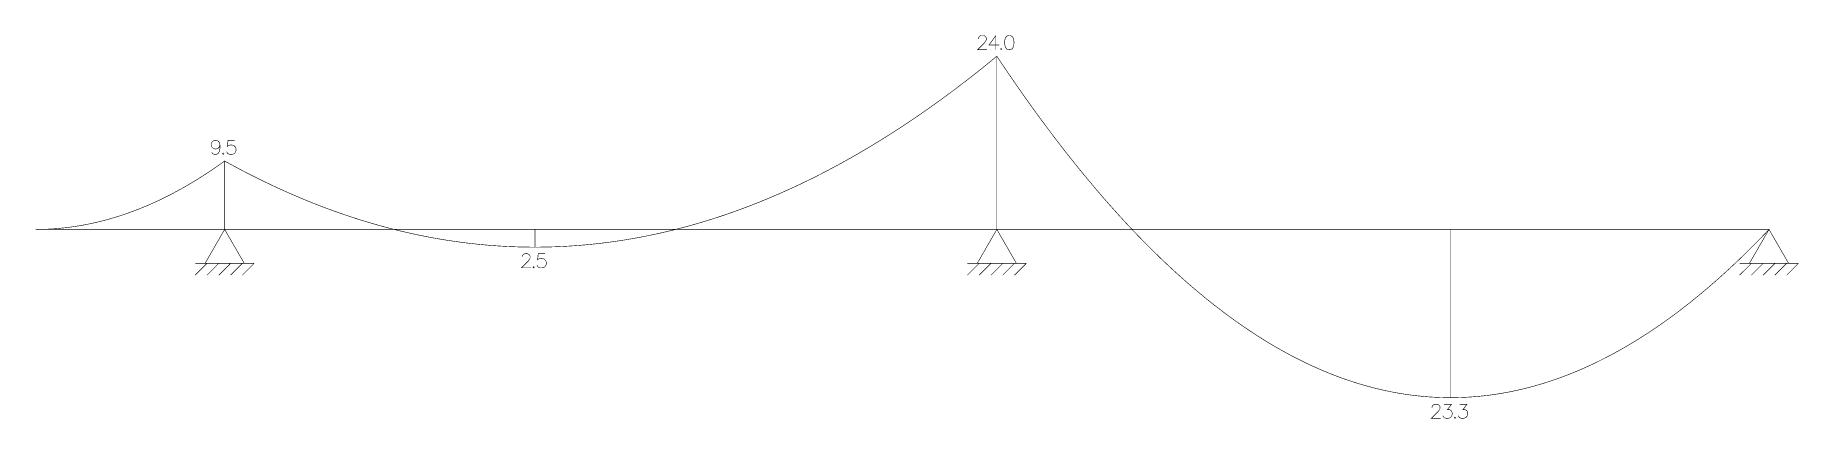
# Model space of a CAD drawing. Extents: x 1216 to 13607, y 2548 to 5245.
import ezdxf

# ---------------------------------------------------------------- set-up
doc = ezdxf.new("R2010")
doc.units = 0

msp = doc.modelspace()

# ---------------------------------------------------------------- linework, layer by layer
at = {"color": 10, "linetype": 'CONTINUOUS', "const_width": 4}
for points in [[(7842.345962, 5219.459741), (7842.345962, 5224.187779), (7847.073877, 5233.643854), (7851.801791, 5238.371892), (7861.25762, 5243.09993), (7880.169278, 5243.09993), (7889.625107, 5238.371892), (7894.353021, 5233.643854), (7899.080936, 5224.187779), (7899.080936, 5214.731703), (7894.353021, 5205.275627), (7884.897192, 5191.091514), (7837.618048, 5143.811136), (7903.80885, 5143.811136)], [(7965.271738, 5243.09993), (7917.992594, 5176.9074), (7988.911311, 5176.9074)], [(7965.271738, 5243.09993), (7965.271738, 5143.811136)], [(8055.102113, 5243.09993), (8040.91837, 5238.371892), (8031.462541, 5224.187779), (8026.734626, 5200.547589), (8026.734626, 5186.363476), (8031.462541, 5162.723287), (8040.91837, 5148.539173), (8055.102113, 5143.811136), (8064.557942, 5143.811136), (8078.741685, 5148.539173), (8088.197514, 5162.723287), (8092.925429, 5186.363476), (8092.925429, 5200.547589), (8088.197514, 5224.187779), (8078.741685, 5238.371892), (8064.557942, 5243.09993), (8055.102113, 5243.09993)], [(8003.095054, 5153.267211), (7998.36714, 5148.539173), (8003.095054, 5143.811136), (8007.822968, 5148.539173), (8003.095054, 5153.267211)], [(2513.632061, 4473.107546), (2508.904146, 4458.923432), (2499.448317, 4449.467357), (2485.264574, 4444.739319), (2480.536659, 4444.739319), (2466.352916, 4449.467357), (2456.897087, 4458.923432), (2452.169173, 4473.107546), (2452.169173, 4477.835584), (2456.897087, 4492.019697), (2466.352916, 4501.475773), (2480.536659, 4506.203811), (2485.264574, 4506.203811), (2499.448317, 4501.475773), (2508.904146, 4492.019697), (2513.632061, 4473.107546), (2513.632061, 4449.467357), (2508.904146, 4425.827168), (2499.448317, 4411.643054), (2485.264574, 4406.915016), (2475.808745, 4406.915016), (2461.625002, 4411.643054), (2456.897087, 4421.09913)], [(2617.646179, 4506.203811), (2570.367034, 4506.203811), (2565.63912, 4463.65147), (2570.367034, 4468.379508), (2584.550778, 4473.107546), (2598.734521, 4473.107546), (2612.918264, 4468.379508), (2622.374093, 4458.923432), (2627.102008, 4444.739319), (2627.102008, 4435.283243), (2622.374093, 4421.09913), (2612.918264, 4411.643054), (2598.734521, 4406.915016), (2584.550778, 4406.915016), (2570.367034, 4411.643054), (2565.63912, 4416.371092), (2560.911205, 4425.827168)], [(2537.271633, 4416.371092), (2532.543719, 4411.643054), (2537.271633, 4406.915016), (2541.999547, 4411.643054), (2537.271633, 4416.371092)], [(4636.895298, 3684.905423), (4636.895298, 3689.633461), (4641.623212, 3699.089537), (4646.351127, 3703.817574), (4655.806956, 3708.545612), (4674.718614, 3708.545612), (4684.174443, 3703.817574), (4688.902357, 3699.089537), (4693.630271, 3689.633461), (4693.630271, 3680.177385), (4688.902357, 3670.72131), (4679.446528, 3656.537196), (4632.167383, 3609.256818), (4698.358186, 3609.256818)], [(4717.269844, 3618.712894), (4712.541929, 3613.984856), (4717.269844, 3609.256818), (4721.997758, 3613.984856), (4717.269844, 3618.712894)], [(4797.64439, 3708.545612), (4750.365245, 3708.545612), (4745.637331, 3665.993272), (4750.365245, 3670.72131), (4764.548988, 3675.449347), (4778.732732, 3675.449347), (4792.916475, 3670.72131), (4802.372304, 3661.265234), (4807.100219, 3647.081121), (4807.100219, 3637.625045), (4802.372304, 3623.440931), (4792.916475, 3613.984856), (4778.732732, 3609.256818), (4764.548988, 3609.256818), (4750.365245, 3613.984856), (4745.637331, 3618.712894), (4740.909416, 3628.168969)], [(11030.283699, 2626.487928), (11030.283699, 2631.215966), (11035.011613, 2640.672041), (11039.739528, 2645.400079), (11049.195357, 2650.128117), (11068.107014, 2650.128117), (11077.562843, 2645.400079), (11082.290758, 2640.672041), (11087.018672, 2631.215966), (11087.018672, 2621.75989), (11082.290758, 2612.303814), (11072.834929, 2598.119701), (11025.555784, 2550.839323), (11091.746587, 2550.839323)], [(11115.386159, 2650.128117), (11167.393218, 2650.128117), (11139.025731, 2612.303814), (11153.209475, 2612.303814), (11162.665304, 2607.575776), (11167.393218, 2602.847739), (11172.121133, 2588.663625), (11172.121133, 2579.20755), (11167.393218, 2565.023436), (11157.937389, 2555.56736), (11143.753646, 2550.839323), (11129.569902, 2550.839323), (11115.386159, 2555.56736), (11110.658245, 2560.295398), (11105.93033, 2569.751474)], [(11224.128192, 2650.128117), (11276.135251, 2650.128117), (11247.767764, 2612.303814), (11261.951507, 2612.303814), (11271.407336, 2607.575776), (11276.135251, 2602.847739), (11280.863165, 2588.663625), (11280.863165, 2579.20755), (11276.135251, 2565.023436), (11266.679422, 2555.56736), (11252.495678, 2550.839323), (11238.311935, 2550.839323), (11224.128192, 2555.56736), (11219.400277, 2560.295398), (11214.672363, 2569.751474)], [(11191.03279, 2560.295398), (11186.304876, 2555.56736), (11191.03279, 2550.839323), (11195.760705, 2555.56736), (11191.03279, 2560.295398)]]:
    msp.add_lwpolyline(points, dxfattribs=at)
at = {"color": 170, "linetype": 'CONTINUOUS', "const_width": 4}
for points in [[(2546.727462, 4360.580246), (2572.080902, 4346.573559), (2597.434342, 4332.730723), (2622.787782, 4319.051737), (2648.141222, 4305.536603), (2673.494662, 4292.18532), (2698.848102, 4278.997888), (2724.201542, 4265.974306), (2749.554981, 4253.114576), (2774.908421, 4240.418696), (2800.261861, 4227.886668), (2825.615301, 4215.51849), (2850.968741, 4203.314164), (2876.322181, 4191.273688), (2901.675621, 4179.397064), (2927.029061, 4167.68429), (2952.382501, 4156.135367), (2977.735941, 4144.750295), (3003.089381, 4133.529074), (3028.442821, 4122.471705), (3053.796261, 4111.578186), (3079.149701, 4100.848518), (3104.503141, 4090.282701), (3129.856581, 4079.880735), (3155.210021, 4069.64262), (3180.563461, 4059.568355), (3205.9169, 4049.657942), (3231.27034, 4039.91138), (3256.62378, 4030.328669), (3281.97722, 4020.909808), (3307.33066, 4011.654799), (3332.6841, 4002.563641), (3358.03754, 3993.636333), (3383.39098, 3984.872877), (3408.74442, 3976.273271), (3434.09786, 3967.837517), (3459.4513, 3959.565613), (3484.80474, 3951.457561), (3510.15818, 3943.513359), (3535.51162, 3935.733008), (3560.86506, 3928.116508), (3586.2185, 3920.663859), (3611.57194, 3913.375062), (3636.92538, 3906.250115), (3662.278819, 3899.289019), (3687.632259, 3892.491774), (3712.985699, 3885.85838), (3738.339139, 3879.388837), (3763.692579, 3873.083145), (3789.046019, 3866.941303), (3814.399459, 3860.963313), (3839.752899, 3855.149174), (3865.106339, 3849.498886), (3890.459779, 3844.012448), (3915.813219, 3838.689862), (3941.166659, 3833.531126), (3966.520099, 3828.536242), (3991.873539, 3823.705208), (4017.226979, 3819.038026), (4042.580419, 3814.534694), (4067.933859, 3810.195214), (4093.287299, 3806.019584), (4118.640738, 3802.007805), (4143.994178, 3798.159878), (4169.347618, 3794.475801), (4194.701058, 3790.955575), (4220.054498, 3787.5992), (4245.407938, 3784.406676), (4270.761378, 3781.378003), (4296.114818, 3778.513181), (4321.468258, 3775.81221), (4346.821698, 3773.27509), (4372.175138, 3770.901821), (4397.528578, 3768.692402), (4422.882018, 3766.646835), (4448.235458, 3764.765119), (4473.588898, 3763.047254), (4498.942338, 3761.493239), (4524.295778, 3760.103076), (4549.649218, 3758.876763), (4575.002657, 3757.814302), (4600.356097, 3756.915691), (4625.709537, 3756.180932), (4651.062977, 3755.610023), (4676.416417, 3755.202965), (4701.769857, 3754.959759), (4727.123297, 3754.880403), (4752.476737, 3754.964898), (4777.830177, 3755.213244), (4803.183617, 3755.625441), (4828.537057, 3756.201489), (4853.890497, 3756.941388), (4879.243937, 3757.845138), (4904.597377, 3758.912739), (4929.950817, 3760.144191), (4955.304257, 3761.539494), (4980.657697, 3763.098648), (5006.011137, 3764.821653), (5031.364576, 3766.708508), (5056.718016, 3768.759215), (5082.071456, 3770.973773), (5107.424896, 3773.352181), (5132.778336, 3775.894441), (5158.131776, 3778.600551), (5183.485216, 3781.470513), (5208.838656, 3784.504325), (5234.192096, 3787.701989), (5259.545536, 3791.063503), (5284.898976, 3794.588868), (5310.252416, 3798.278084), (5335.605856, 3802.131152), (5360.959296, 3806.14807), (5386.312736, 3810.328839), (5411.666176, 3814.673459), (5437.019616, 3819.18193), (5462.373055, 3823.854252), (5487.726495, 3828.690425), (5513.079935, 3833.690449), (5538.433375, 3838.854324), (5563.786815, 3844.18205), (5589.140255, 3849.673626), (5614.493695, 3855.329054), (5639.847135, 3861.148333), (5665.200575, 3867.131462), (5690.554015, 3873.278443), (5715.907455, 3879.589274), (5741.260895, 3886.063957), (5766.614335, 3892.70249), (5791.967775, 3899.504875), (5817.321215, 3906.47111), (5842.674655, 3913.601197), (5868.028095, 3920.895134), (5893.381535, 3928.352922), (5918.734974, 3935.974561), (5944.088414, 3943.760052), (5969.441854, 3951.709393), (5994.795294, 3959.822585), (6020.148734, 3968.099628), (6045.502174, 3976.540522), (6070.855614, 3985.145267), (6096.209054, 3993.913863), (6121.562494, 4002.846309), (6146.915934, 4011.942607), (6172.269374, 4021.202756), (6197.622814, 4030.626756), (6222.976254, 4040.214607), (6248.329694, 4049.966308), (6273.683134, 4059.881861), (6299.036574, 4069.961264), (6324.390014, 4080.204519), (6349.743454, 4090.611624), (6375.096893, 4101.182581), (6400.450333, 4111.917388), (6425.803773, 4122.816046), (6451.157213, 4133.878556), (6476.510653, 4145.104916), (6501.864093, 4156.495127), (6527.217533, 4168.049189), (6552.570973, 4179.767103), (6577.924413, 4191.648867), (6603.277853, 4203.694482), (6628.631293, 4215.903948), (6653.984733, 4228.277265), (6679.338173, 4240.814433), (6704.691613, 4253.515451), (6730.045053, 4266.380321), (6755.398493, 4279.409042), (6780.751933, 4292.601614), (6806.105373, 4305.958037), (6831.458812, 4319.47831), (6856.812252, 4333.162435), (6882.165692, 4347.01041), (6907.519132, 4361.022237), (6932.872572, 4375.197914), (6958.226012, 4389.537443), (6983.579452, 4404.040822), (7008.932892, 4418.708053), (7034.286332, 4433.539134), (7059.639772, 4448.534066), (7084.993212, 4463.692849), (7110.346652, 4479.015484), (7135.700092, 4494.501969), (7161.053532, 4510.152305), (7186.406972, 4525.966492), (7211.760412, 4541.94453), (7237.113852, 4558.086419), (7262.467292, 4574.392159), (7287.820731, 4590.86175), (7313.174171, 4607.495191), (7338.527611, 4624.292484), (7363.881051, 4641.253628), (7389.234491, 4658.378623), (7414.587931, 4675.667468), (7439.941371, 4693.120165), (7465.294811, 4710.736713), (7490.648251, 4728.517111), (7516.001691, 4746.461361), (7541.355131, 4764.569461), (7566.708571, 4782.841412), (7592.062011, 4801.277215), (7617.415451, 4819.876868), (7642.768891, 4838.640372), (7668.122331, 4857.567728), (7693.475771, 4876.658934), (7718.829211, 4895.913991), (7744.18265, 4915.332899), (7769.53609, 4934.915658), (7794.88953, 4954.662268), (7820.24297, 4974.572729), (7845.59641, 4994.647041), (7870.94985, 5014.885204), (7896.30329, 5035.287218), (7921.65673, 5055.853083), (7947.01017, 5076.582798), (7972.36361, 5097.476365)], [(7972.36361, 5097.476365), (7997.71705, 5059.438051), (8023.07049, 5021.703461), (8048.42393, 4984.272595), (8073.77737, 4947.145452), (8099.13081, 4910.322033), (8124.48425, 4873.802338), (8149.83769, 4837.586367), (8175.19113, 4801.674119), (8200.544569, 4766.065595), (8225.898009, 4730.760795), (8251.251449, 4695.759719), (8276.604889, 4661.062366), (8301.958329, 4626.668737), (8327.311769, 4592.578831), (8352.665209, 4558.79265), (8378.018649, 4525.310192), (8403.372089, 4492.131458), (8428.725529, 4459.256447), (8454.078969, 4426.685161), (8479.432409, 4394.417598), (8504.785849, 4362.453758), (8530.139289, 4330.793643), (8555.492729, 4299.437251), (8580.846169, 4268.384583), (8606.199609, 4237.635639), (8631.553049, 4207.190418), (8656.906488, 4177.048921), (8682.259928, 4147.211148), (8707.613368, 4117.677098), (8732.966808, 4088.446773), (8758.320248, 4059.520171), (8783.673688, 4030.897292), (8809.027128, 4002.578138), (8834.380568, 3974.562707), (8859.734008, 3946.851), (8885.087448, 3919.443016), (8910.440888, 3892.338757), (8935.794328, 3865.538221), (8961.147768, 3839.041409), (8986.501208, 3812.84832), (9011.854648, 3786.958955), (9037.208088, 3761.373314), (9062.561528, 3736.091397), (9087.914968, 3711.113203), (9113.268407, 3686.438734), (9138.621847, 3662.067987), (9163.975287, 3638.000965), (9189.328727, 3614.237666), (9214.682167, 3590.778091), (9240.035607, 3567.62224), (9265.389047, 3544.770113), (9290.742487, 3522.221709), (9316.095927, 3499.977029), (9341.449367, 3478.036072), (9366.802807, 3456.39884), (9392.156247, 3435.065331), (9417.509687, 3414.035546), (9442.863127, 3393.309484), (9468.216567, 3372.887147), (9493.570007, 3352.768533), (9518.923447, 3332.953642), (9544.276886, 3313.442476), (9569.630326, 3294.235033), (9594.983766, 3275.331314), (9620.337206, 3256.731319), (9645.690646, 3238.435047), (9671.044086, 3220.442499), (9696.397526, 3202.753675), (9721.750966, 3185.368574), (9747.104406, 3168.287198), (9772.457846, 3151.509545), (9797.811286, 3135.035615), (9823.164726, 3118.86541), (9848.518166, 3102.998928), (9873.871606, 3087.43617), (9899.225046, 3072.177135), (9924.578486, 3057.221825), (9949.931926, 3042.570238), (9975.285366, 3028.222375), (10000.638805, 3014.178235), (10025.992245, 3000.437819), (10051.345685, 2987.001127), (10076.699125, 2973.868159), (10102.052565, 2961.038914), (10127.406005, 2948.513393), (10152.759445, 2936.291596), (10178.112885, 2924.373523), (10203.466325, 2912.759173), (10228.819765, 2901.448547), (10254.173205, 2890.441645), (10279.526645, 2879.738467), (10304.880085, 2869.339012), (10330.233525, 2859.243281), (10355.586965, 2849.451273), (10380.940405, 2839.96299), (10406.293845, 2830.77843), (10431.647285, 2821.897594), (10457.000724, 2813.320481), (10482.354164, 2805.047092), (10507.707604, 2797.077427), (10533.061044, 2789.411486), (10558.414484, 2782.049269), (10583.767924, 2774.990775), (10609.121364, 2768.236005), (10634.474804, 2761.784958), (10659.828244, 2755.637636), (10685.181684, 2749.794037), (10710.535124, 2744.254162), (10735.888564, 2739.01801), (10761.242004, 2734.085582), (10786.595444, 2729.456878), (10811.948884, 2725.131898), (10837.302324, 2721.110642), (10862.655764, 2717.393109), (10888.009204, 2713.9793), (10913.362643, 2710.869214), (10938.716083, 2708.062853), (10964.069523, 2705.560215), (10989.422963, 2703.3613), (11014.776403, 2701.46611), (11040.129843, 2699.874643), (11065.483283, 2698.5869), (11090.836723, 2697.602881), (11116.190163, 2696.922585), (11141.543603, 2696.546013), (11166.897043, 2696.473165), (11192.250483, 2696.704041), (11217.603923, 2697.23864), (11242.957363, 2698.076963), (11268.310803, 2699.21901), (11293.664243, 2700.66478), (11319.017683, 2702.414274), (11344.371123, 2704.467492), (11369.724562, 2706.824434), (11395.078002, 2709.485099), (11420.431442, 2712.449489), (11445.784882, 2715.717601), (11471.138322, 2719.289438), (11496.491762, 2723.164998), (11521.845202, 2727.344282), (11547.198642, 2731.82729), (11572.552082, 2736.614021), (11597.905522, 2741.704477), (11623.258962, 2747.098655), (11648.612402, 2752.796558), (11673.965842, 2758.798184), (11699.319282, 2765.103534), (11724.672722, 2771.712608), (11750.026162, 2778.625406), (11775.379602, 2785.841927), (11800.733042, 2793.362172), (11826.086481, 2801.186141), (11851.439921, 2809.313833), (11876.793361, 2817.745249), (11902.146801, 2826.480389), (11927.500241, 2835.519253), (11952.853681, 2844.86184), (11978.207121, 2854.508151), (12003.560561, 2864.458186), (12028.914001, 2874.711944), (12054.267441, 2885.269427), (12079.620881, 2896.130633), (12104.974321, 2907.295562), (12130.327761, 2918.764216), (12155.681201, 2930.536593), (12181.034641, 2942.612694), (12206.388081, 2954.992518), (12231.741521, 2967.676067), (12257.094961, 2980.663339), (12282.4484, 2993.954334), (12307.80184, 3007.549054), (12333.15528, 3021.447497), (12358.50872, 3035.649664), (12383.86216, 3050.155555), (12409.2156, 3064.965169), (12434.56904, 3080.078507), (12459.92248, 3095.495569), (12485.27592, 3111.216354), (12510.62936, 3127.240864), (12535.9828, 3143.569097), (12561.33624, 3160.201053), (12586.68968, 3177.136734), (12612.04312, 3194.376138), (12637.39656, 3211.919266), (12662.75, 3229.766118), (12688.10344, 3247.916693), (12713.45688, 3266.370992), (12738.810319, 3285.129015), (12764.163759, 3304.190761), (12789.517199, 3323.556232), (12814.870639, 3343.225425), (12840.224079, 3363.198343), (12865.577519, 3383.474985), (12890.930959, 3404.05535), (12916.284399, 3424.939439), (12941.637839, 3446.127251), (12966.991279, 3467.618788), (12992.344719, 3489.414048), (13017.698159, 3511.513031), (13043.051599, 3533.915739), (13068.405039, 3556.62217), (13093.758479, 3579.632325), (13119.111919, 3602.946204), (13144.465359, 3626.563806), (13169.818799, 3650.485132), (13195.172238, 3674.710182), (13220.525678, 3699.238956), (13245.879118, 3724.071453), (13271.232558, 3749.207674), (13296.585998, 3774.647619), (13321.939438, 3800.391287), (13347.292878, 3826.438679), (13372.646318, 3852.789795), (13397.999758, 3879.444635)], [(7972.36361, 3879.444635), (7972.36361, 5097.476365)], [(2546.727462, 4360.580246), (2521.657137, 4342.595469), (2496.586812, 4324.953259), (2471.516487, 4307.653616), (2446.446162, 4290.69654), (2421.375837, 4274.082032), (2396.305512, 4257.81009), (2371.235188, 4241.880716), (2346.164863, 4226.293909), (2321.094538, 4211.04967), (2296.024213, 4196.147997), (2270.953888, 4181.588892), (2245.883563, 4167.372354), (2220.813238, 4153.498383), (2195.742913, 4139.966979), (2170.672588, 4126.778142), (2145.602263, 4113.931873), (2120.531939, 4101.428171), (2095.461614, 4089.267036), (2070.391289, 4077.448468), (2045.320964, 4065.972467), (2020.250639, 4054.839033), (1995.180314, 4044.048167), (1970.109989, 4033.599868), (1945.039664, 4023.494136), (1919.969339, 4013.730971), (1894.899014, 4004.310374), (1869.82869, 3995.232343), (1844.758365, 3986.49688), (1819.68804, 3978.103984), (1794.617715, 3970.053655), (1769.54739, 3962.345894), (1744.477065, 3954.980699), (1719.40674, 3947.958072), (1694.336415, 3941.278012), (1669.26609, 3934.940519), (1644.195765, 3928.945593), (1619.12544, 3923.293235), (1594.055116, 3917.983443), (1568.984791, 3913.016219), (1543.914466, 3908.391562), (1518.844141, 3904.109472), (1493.773816, 3900.16995), (1468.703491, 3896.572994), (1443.633166, 3893.318606), (1418.562841, 3890.406785), (1393.492516, 3887.837531), (1368.422191, 3885.610844), (1343.351867, 3883.726725), (1318.281542, 3882.185172), (1293.211217, 3880.986187), (1268.140892, 3880.129769), (1243.070567, 3879.615919), (1218.000242, 3879.444635)], [(2546.727462, 3879.444635), (2546.727462, 4360.580246)], [(1218.000242, 3879.444635), (1218.000242, 3879.444635)], [(1218.000242, 3879.444635), (1218.000242, 3879.444635)], [(4726.725673, 3879.444635), (4726.725673, 3754.880383)], [(11160.301346, 3879.444635), (11160.301346, 2696.462887)], [(13397.999758, 3879.444635), (13397.999758, 3879.444635)]]:
    msp.add_lwpolyline(points, dxfattribs=at)
at = {"color": 56, "linetype": 'CONTINUOUS', "const_width": 4}
for points in [[(2546.727462, 3879.444635), (1218.000242, 3879.444635)], [(2546.727462, 3879.444635), (7972.36361, 3879.444635)], [(7972.36361, 3879.444635), (13397.999758, 3879.444635)]]:
    msp.add_lwpolyline(points, dxfattribs=at)
at = {"color": 96, "linetype": 'CONTINUOUS', "const_width": 4}
for points in [[(2408.831336, 3640.593029), (2546.727462, 3879.444635), (2684.623588, 3640.593029)], [(7834.467484, 3640.593029), (7972.36361, 3879.444635), (8110.259736, 3640.593029)], [(13260.103632, 3640.593029), (13397.999758, 3879.444635), (13535.895884, 3640.593029)], [(2339.885341, 3640.593029), (2753.569583, 3640.593029)], [(2422.623844, 3640.593029), (2339.885341, 3557.852368)], [(2505.362347, 3640.593029), (2422.623844, 3557.852368)], [(2588.10085, 3640.593029), (2505.362347, 3557.852368)], [(2670.839353, 3640.593029), (2588.10085, 3557.852368)], [(2753.577857, 3640.593029), (2670.839353, 3557.852368)], [(7765.521489, 3640.593029), (8179.205731, 3640.593029)], [(7848.259992, 3640.593029), (7765.521489, 3557.852368)], [(7930.998495, 3640.593029), (7848.259992, 3557.852368)], [(8013.736998, 3640.593029), (7930.998495, 3557.852368)], [(8096.475502, 3640.593029), (8013.736998, 3557.852368)], [(8179.214005, 3640.593029), (8096.475502, 3557.852368)], [(13191.157637, 3640.593029), (13604.841879, 3640.593029)], [(13273.89614, 3640.593029), (13191.157637, 3557.852368)], [(13356.634643, 3640.593029), (13273.89614, 3557.852368)], [(13439.373146, 3640.593029), (13356.634643, 3557.852368)], [(13522.11165, 3640.593029), (13439.373146, 3557.852368)], [(13604.850153, 3640.593029), (13522.11165, 3557.852368)]]:
    msp.add_lwpolyline(points, dxfattribs=at)

doc.saveas('drawing.dxf')
